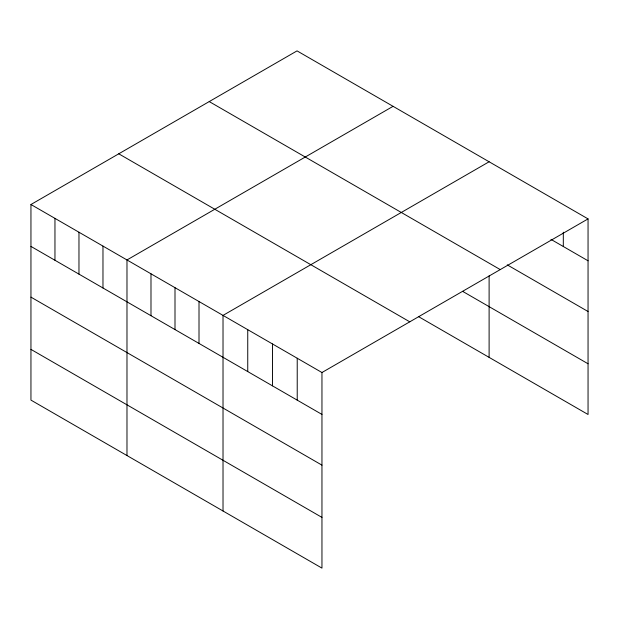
<?xml version="1.0" encoding="UTF-8"?>
<svg xmlns="http://www.w3.org/2000/svg" width="619" height="619" viewBox="0 0 619 619"><rect width="100%" height="100%" fill="white"/><g stroke="black" fill="none" stroke-linecap="round" stroke-linejoin="round"><path stroke-width="0.93" d="M30.95 204.51L321.957 372.522L321.957 568.118L30.95 400.106L30.95 204.51L297.043 50.882L588.05 218.894L588.05 414.49L418.738 316.742M393.073 106.329L126.98 259.957L126.98 455.553M489.111 161.768L223.018 315.396L223.018 510.992M321.957 372.522L588.05 218.894M550.949 239.367L588.05 260.792M507.247 264.862L588.05 311.512M209.23 101.578L500.237 269.59M462.617 291.348L588.05 363.771M118.763 153.814L409.77 321.826M30.95 246.408L321.957 414.421M30.95 297.128L321.957 465.14M30.95 349.387L321.957 517.399M563.313 232.226L563.313 246.509M489.111 275.85L489.111 357.364M297.221 358.239L297.221 400.137M272.484 343.963L272.484 385.854M247.747 329.679L247.747 371.578M199.008 301.538L199.008 343.437M174.999 287.673L174.999 329.571M150.99 273.815L150.99 315.713M102.971 246.091L102.971 287.99M78.969 232.233L78.969 274.132M54.959 218.368L54.959 260.266"/></g></svg>
